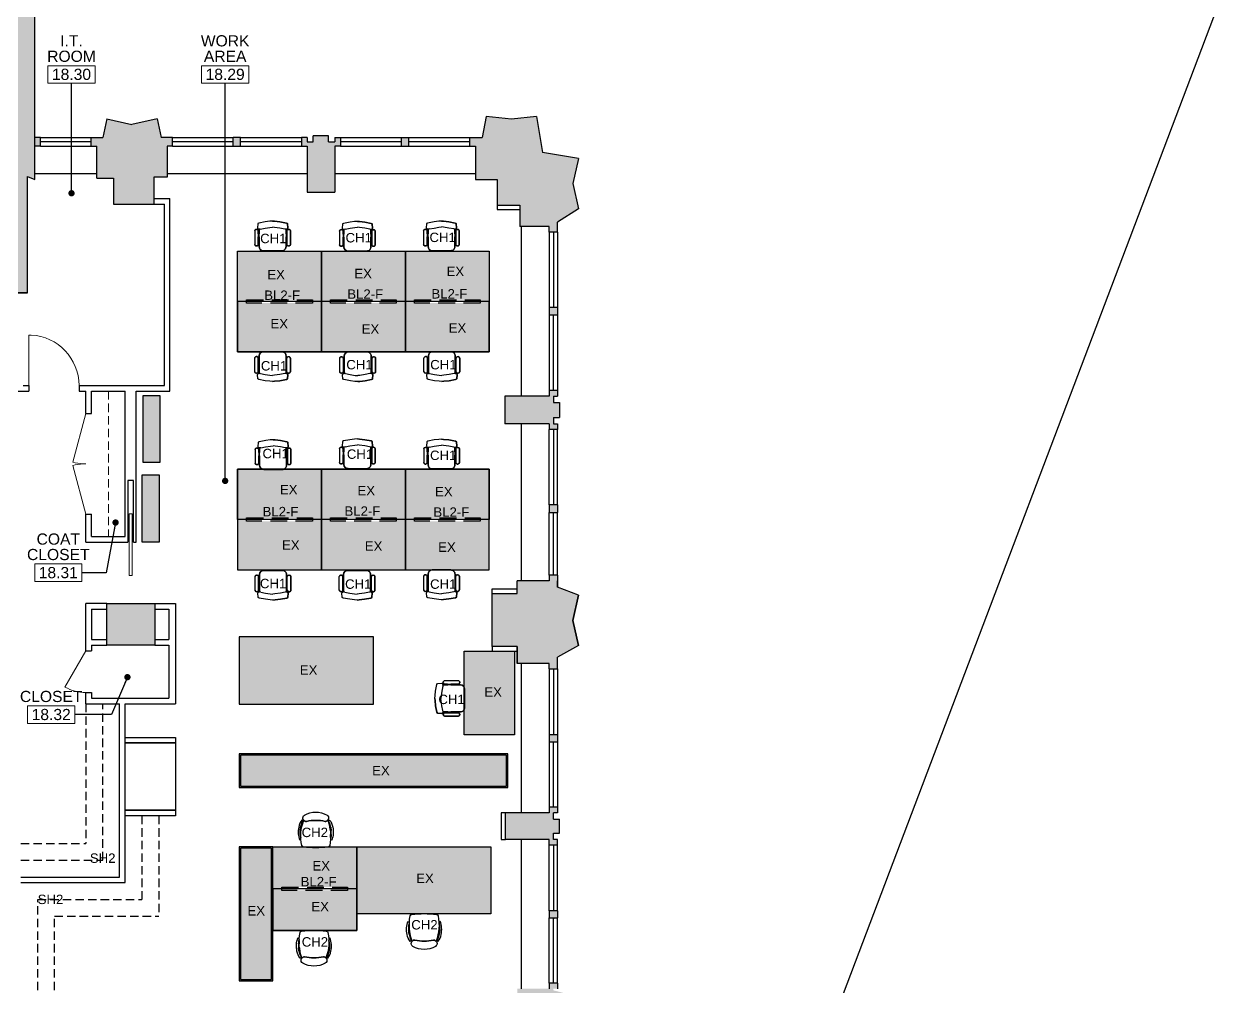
# Model space of a CAD drawing. Extents: x 7058 to 14872, y 5302 to 11550.
# Drawn here: x 8464 to 9321, y 5899 to 6587 of the extents above; entities that cross this region are included whole.
import ezdxf
from ezdxf.enums import TextEntityAlignment as Align

# ---------------------------------------------------------------- set-up
doc = ezdxf.new("R2010")
doc.units = 0
doc.header["$LTSCALE"] = 48
doc.header["$MEASUREMENT"] = 0
for name, pattern in [('HIDDEN', [0.375, 0.25, -0.125]), ('HIDDEN2', [0.1875, 0.125, -0.0625]), ('PM-18_1250 BRDWY$0$HIDDEN2', [0.1875, 0.125, -0.0625])]:
    doc.linetypes.add(name, pattern=pattern)
doc.layers.get('0').update_dxf_attribs({"linetype": 'CONTINUOUS'})
for name, color, linetype in [('A-FURN', 2, 'CONTINUOUS'), ('A-FURN-EX', 9, 'CONTINUOUS'), ('A-NOTE-TAGS', 4, 'CONTINUOUS'), ('CM-18$0$C-Convector', 2, 'CONTINUOUS'), ('CM-18$0$C-Core', 3, 'CONTINUOUS'), ('CM-18$0$C-Glaz', 2, 'CONTINUOUS'), ('CM-18$0$C-Hatch', 1, 'CONTINUOUS'), ('CM-18$0$NIC', 9, 'CONTINUOUS'), ('PM-18_1250 BRDWY$0$A-Door', 2, 'CONTINUOUS'), ('PM-18_1250 BRDWY$0$A-PM-WALL', 4, 'CONTINUOUS'), ('PM-18_1250 BRDWY$0$A-WALL', 4, 'CONTINUOUS'), ('PM-18_1250 BRDWY$0$HANGING RODS', 3, 'HIDDEN2')]:
    doc.layers.add(name, color=color, linetype=linetype)
for name, color, linetype, lineweight in [('A-PM-RMNO', 1, 'CONTINUOUS', 13), ('PM-18_1250 BRDWY$0$A-PM-DOOR', 2, 'CONTINUOUS', 5), ('PM-18_1250 BRDWY$0$A-PM-MILL', 1, 'CONTINUOUS', 5), ('PM-18_1250 BRDWY$0$A-PM-OVHD', 2, 'PM-18_1250 BRDWY$0$HIDDEN2', 5)]:
    doc.layers.add(name, color=color, linetype=linetype, lineweight=lineweight)
doc.styles.add('ARIAL', font='ARIAL', dxfattribs={"height": 0.2})
doc.styles.add('PM-18_1250 BRDWY$0$DIM', font='romans.shx')
doc.styles.add('ROM1-8', font='arial.ttf', dxfattribs={"height": 9})
doc.styles.add('TMP - ARIAL', font='arial.ttf')
doc.dimstyles.new('DIM1-8', dxfattribs={"dimtxt": 9, "dimasz": 0.125, "dimexe": 0.1875, "dimexo": 0.0625, "dimgap": 0.0625, "dimtad": 0, "dimdec": 0, "dimzin": 11, "dimdsep": 46, "dimlunit": 4, "dimtxsty": 'ROM1-8', "dimblk": 'OBLIQUE', "dimblk1": 'OBLIQUE', "dimblk2": 'T', "dimcen": 0.0625, "dimse1": 1, "dimse2": 1, "dimadec": 0, "dimazin": 0, "dimtfac": 0.0625, "dimtdec": 0, "dimtofl": 0, "dimtmove": 2, "dimatfit": 3, "dimldrblk": 'OBLIQUE', "dimfxl": 1, "dimfrac": 2, "dimtolj": 1, "dimtzin": 0, "dimarcsym": 0})

# ---------------------------------------------------------------- blocks, each defined once
blk = doc.blocks.new('CM-18')
at = {"layer": 'CM-18$0$C-Hatch'}
for points in [[(8469.63, 6635.47), (8345.57, 6635.47), (8345.57, 6612.57), (8350.69, 6612.57), (8350.69, 6609.82), (8358.57, 6609.82), (8358.57, 6611.82), (8452.57, 6611.82), (8452.57, 6404.32), (8358.57, 6404.32), (8358.57, 6564.75), (8350.63, 6564.75), (8350.63, 6553.69), (8344.19, 6553.69), (8344.19, 6545.69), (8350.63, 6545.69), (8350.63, 6394.94), (8464.25, 6394.94), (8464.25, 6478.13), (8469.63, 6476.04)], [(8564.09, 6499.88), (8568.02, 6499.88), (8568.02, 6505.88), (8559.88, 6505.88), (8556.88, 6519.31), (8538.94, 6515.31), (8521, 6519.31), (8518.07, 6505.88), (8509.83, 6505.88), (8509.83, 6499.88), (8513.75, 6499.88), (8513.75, 6476.96), (8525.75, 6476.96), (8525.75, 6458.32), (8554.53, 6458.32), (8554.53, 6477.5), (8564.09, 6477.5)], [(8858.04, 6491.05), (8832.48, 6495.34), (8828.19, 6520.9), (8810.19, 6518.99), (8792.19, 6520.9), (8789.3, 6505.88), (8784.38, 6505.88), (8780.38, 6505.88), (8780.38, 6499.88), (8784.38, 6499.88), (8784.38, 6475.88), (8800.08, 6475.88), (8800, 6457.63), (8816.19, 6457.63), (8816.19, 6442.32), (8837.19, 6442.32), (8837.19, 6438.32), (8843.19, 6438.32), (8843.19, 6445.32), (8858.04, 6455.05), (8854.04, 6473.05)], [(8683.94, 6499.88), (8687.94, 6499.88), (8687.94, 6505.88), (8683.94, 6505.88), (8683.94, 6502.88), (8679.44, 6502.88), (8679.44, 6507.13), (8668.57, 6507.13), (8668.57, 6502.88), (8664.07, 6502.88), (8664.07, 6505.88), (8660.07, 6505.88), (8660.07, 6499.88), (8664.07, 6499.88), (8664.07, 6466.79), (8683.94, 6466.79)], [(8844.44, 6316.57), (8840.19, 6316.57), (8840.19, 6321.07), (8843.19, 6321.07), (8843.19, 6325.07), (8837.19, 6325.07), (8837.19, 6321.07), (8805.38, 6321.07), (8805.38, 6301.25), (8837.19, 6301.25), (8837.19, 6297.25), (8843.19, 6297.25), (8843.19, 6301.25), (8840.19, 6301.25), (8840.19, 6305.75), (8844.44, 6305.75)], [(8858.04, 6178.69), (8843.19, 6184.51), (8843.19, 6193), (8837.19, 6193), (8837.19, 6189), (8814.38, 6189), (8814.38, 6180), (8796.38, 6180), (8796.38, 6141.88), (8814.38, 6141.88), (8814.38, 6129.94), (8837.19, 6129.94), (8837.19, 6125.94), (8843.19, 6125.94), (8843.19, 6134.45), (8858.04, 6142.69), (8854.04, 6160.69)], [(8555.19, 6172.66), (8521.06, 6172.66), (8521.06, 6142.99), (8555.19, 6142.99)], [(8844.44, 6018.57), (8840.19, 6018.57), (8840.19, 6023.07), (8843.19, 6023.07), (8843.19, 6027.07), (8837.19, 6027.07), (8837.19, 6023.07), (8806.01, 6023.07), (8806.01, 6003.94), (8837.19, 6003.94), (8837.19, 5999.94), (8843.19, 5999.94), (8843.19, 6003.94), (8840.19, 6003.94), (8840.19, 6008.44), (8844.44, 6008.44)], [(8858.04, 5891.5), (8840.16, 5896.1), (8840.16, 5897.19), (8840.19, 5897.19), (8843.19, 5897.19), (8843.19, 5901.19), (8837.19, 5901.19), (8837.19, 5897.19), (8814.51, 5897.19), (8814.51, 5885), (8795.7, 5885), (8795.7, 5859.44), (8814.51, 5859.44), (8814.51, 5848), (8837.19, 5848), (8837.19, 5844), (8843.19, 5844), (8843.19, 5848), (8840.16, 5848), (8840.16, 5852.5), (8858.04, 5855.5), (8854.04, 5871.5)]]:
    blk.add_hatch(color=256, dxfattribs=at).paths.add_polyline_path(points)
h = blk.add_hatch(color=256, dxfattribs=at)
h.paths.add_polyline_path([(8469.63, 6505.88), (8469.63, 6499.88), (8473.63, 6499.88), (8473.63, 6505.88)])
h.paths.add_polyline_path([(8616.44, 6499.88), (8616.44, 6505.88), (8611.19, 6505.88), (8611.19, 6499.88)])
h.paths.add_polyline_path([(8731.5, 6499.88), (8736.75, 6499.88), (8736.75, 6505.88), (8731.5, 6505.88)])
h = blk.add_hatch(color=256, dxfattribs=at)
h.paths.add_polyline_path([(8727.31, 5528.11), (8732.56, 5528.11), (8732.56, 5534.11), (8727.31, 5534.11)])
h.paths.add_polyline_path([(8837.19, 5647.71), (8843.19, 5647.71), (8843.19, 5652.96), (8837.19, 5652.96)])
h.paths.add_polyline_path([(8843.19, 5789.53), (8837.19, 5789.53), (8837.19, 5784.63), (8843.19, 5784.63)])
h.paths.add_polyline_path([(8837.19, 5952.84), (8837.19, 5947.94), (8843.19, 5947.94), (8843.19, 5952.84)])
h.paths.add_polyline_path([(8837.19, 6079.07), (8837.19, 6073.82), (8843.19, 6073.82), (8843.19, 6079.07)])
h.paths.add_polyline_path([(8843.19, 6243.25), (8837.19, 6243.25), (8837.19, 6237.86), (8843.19, 6237.86)])
h.paths.add_polyline_path([(8843.19, 6379.07), (8843.19, 6384.32), (8837.19, 6384.32), (8837.19, 6379.07)])
at = {"layer": 'CM-18$0$NIC'}
blk.add_hatch(color=256, dxfattribs=at).paths.add_polyline_path([(8469.63, 6635.47), (8345.57, 6635.47), (8345.57, 6630.61), (8315.82, 6630.61), (8315.82, 6635.47), (7532.69, 6635.47), (7532.69, 6505.11), (7535.07, 6505.11), (7535.07, 6483.11), (7542.57, 6483.11), (7542.57, 6399.74), (8296.63, 6399.74), (8296.63, 6507.99), (8278.75, 6507.99), (8278.75, 6504.99), (8242.38, 6504.99), (8242.38, 6569.11), (8157.88, 6569.11), (8157.88, 6618.99), (8214, 6618.99), (8214, 6605.49), (8274.51, 6605.49), (8274.51, 6593.24), (8279.88, 6593.24), (8288.13, 6549.49), (8344.19, 6549.49), (8344.19, 6545.69), (8350.63, 6545.69), (8350.63, 6394.94), (8464.25, 6394.94), (8464.25, 6478.13), (8469.63, 6476.04)])
at = {"layer": 'CM-18$0$C-Convector'}
for p, q in [((8513.75, 6479.88), (8469.63, 6479.88)), ((8664.07, 6479.88), (8564.09, 6479.88)), ((8784.31, 6479.88), (8683.94, 6479.88)), ((8817.19, 6442.32), (8817.19, 6321.07)), ((8817.19, 6301.25), (8817.19, 6189)), ((8817.19, 6129.94), (8817.19, 6023.07)), ((8817.19, 6003.94), (8817.19, 5897.19))]:
    blk.add_line(p, q, dxfattribs=at)
at = {"layer": 'CM-18$0$C-Core'}
for p, q in [((8469.63, 6476.04), (8469.63, 6635.47)), ((8822.82, 5301.63), (9319.48, 6611.47)), ((8521, 6519.31), (8518.07, 6505.88)), ((8521, 6519.31), (8538.94, 6515.31)), ((8556.88, 6519.31), (8538.94, 6515.31)), ((8556.88, 6519.31), (8559.88, 6505.88)), ((8792.19, 6520.9), (8789.3, 6505.88)), ((8810.19, 6518.99), (8792.19, 6520.9)), ((8828.19, 6520.9), (8810.19, 6518.99)), ((8828.19, 6520.9), (8832.48, 6495.34)), ((8473.63, 6505.88), (8469.63, 6505.88)), ((8473.63, 6499.88), (8473.63, 6505.88)), ((8509.83, 6499.88), (8509.83, 6505.88)), ((8509.83, 6505.88), (8518.07, 6505.88)), ((8568.02, 6505.88), (8559.88, 6505.88)), ((8568.02, 6499.88), (8568.02, 6505.88)), ((8611.19, 6499.88), (8611.19, 6505.88)), ((8616.44, 6505.88), (8611.19, 6505.88)), ((8616.44, 6499.88), (8616.44, 6505.88)), ((8660.07, 6505.88), (8660.07, 6499.88)), ((8664.07, 6505.88), (8660.07, 6505.88)), ((8664.07, 6505.88), (8664.07, 6502.88)), ((8664.07, 6502.88), (8668.57, 6502.88)), ((8668.57, 6502.88), (8668.57, 6507.13)), ((8679.44, 6507.13), (8668.57, 6507.13)), ((8679.44, 6502.88), (8679.44, 6507.13)), ((8679.44, 6502.88), (8683.94, 6502.88)), ((8683.94, 6505.88), (8683.94, 6502.88)), ((8683.94, 6505.88), (8687.94, 6505.88)), ((8687.94, 6505.88), (8687.94, 6499.88)), ((8731.5, 6499.88), (8731.5, 6505.88)), ((8731.5, 6499.88), (8731.5, 6505.88)), ((8731.5, 6505.88), (8736.75, 6505.88)), ((8736.75, 6499.88), (8736.75, 6505.88)), ((8780.38, 6499.88), (8780.38, 6505.88)), ((8780.38, 6505.88), (8784.38, 6505.88)), ((8784.38, 6505.88), (8789.3, 6505.88)), ((8473.63, 6499.88), (8469.63, 6499.88)), ((8509.83, 6499.88), (8513.75, 6499.88)), ((8513.75, 6476.96), (8513.75, 6499.88)), ((8564.09, 6499.88), (8564.09, 6477.5)), ((8568.02, 6499.88), (8564.09, 6499.88)), ((8611.19, 6499.88), (8616.44, 6499.88)), ((8660.07, 6499.88), (8664.07, 6499.88)), ((8664.07, 6499.88), (8664.07, 6466.79)), ((8683.94, 6499.88), (8683.94, 6466.79)), ((8687.94, 6499.88), (8683.94, 6499.88)), ((8731.5, 6499.88), (8736.75, 6499.88)), ((8780.38, 6499.88), (8784.38, 6499.88)), ((8784.38, 6499.88), (8784.38, 6475.88)), ((8858.04, 6491.05), (8832.48, 6495.34)), ((8858.04, 6491.05), (8854.04, 6473.05)), ((8464.25, 6394.94), (8464.25, 6478.13)), ((8464.25, 6478.13), (8469.63, 6476.04)), ((8513.75, 6476.96), (8525.75, 6476.96)), ((8525.75, 6476.96), (8525.75, 6458.32)), ((8554.53, 6477.5), (8554.53, 6458.32)), ((8564.09, 6477.5), (8554.53, 6477.5)), ((8784.38, 6475.88), (8800.08, 6475.88)), ((8800.08, 6475.88), (8800, 6457.63)), ((8854.04, 6473.05), (8858.04, 6455.05)), ((8664.07, 6466.79), (8683.94, 6466.79)), ((8525.75, 6458.32), (8554.53, 6458.32)), ((8800, 6457.63), (8816.19, 6457.63)), ((8816.19, 6457.63), (8816.19, 6442.32)), ((8858.04, 6455.05), (8843.19, 6445.32)), ((8837.19, 6442.32), (8816.19, 6442.32)), ((8837.19, 6438.32), (8837.19, 6442.32)), ((8843.19, 6438.32), (8843.19, 6445.32)), ((8843.19, 6438.32), (8837.19, 6438.32)), ((8464.25, 6394.94), (8350.63, 6394.94)), ((8843.19, 6384.32), (8837.19, 6384.32)), ((8837.19, 6384.32), (8837.19, 6379.07)), ((8843.19, 6384.32), (8843.19, 6379.07)), ((8837.19, 6379.07), (8843.19, 6379.07)), ((8843.19, 6325.07), (8837.19, 6325.07)), ((8837.19, 6325.07), (8837.19, 6321.07)), ((8843.19, 6325.07), (8843.19, 6321.07)), ((8805.38, 6321.07), (8805.38, 6301.25)), ((8837.19, 6321.07), (8805.38, 6321.07)), ((8840.19, 6321.07), (8840.19, 6316.57)), ((8840.19, 6321.07), (8843.19, 6321.07)), ((8840.19, 6316.57), (8844.44, 6316.57)), ((8844.44, 6316.57), (8844.44, 6305.75)), ((8840.19, 6305.75), (8844.44, 6305.75)), ((8840.19, 6305.75), (8840.19, 6301.25)), ((8837.19, 6301.25), (8805.38, 6301.25)), ((8837.19, 6301.25), (8837.19, 6297.25)), ((8843.19, 6297.25), (8837.19, 6297.25)), ((8840.19, 6301.25), (8843.19, 6301.25)), ((8843.19, 6301.25), (8843.19, 6297.25)), ((8843.19, 6243.25), (8837.19, 6243.25)), ((8837.19, 6243.25), (8837.19, 6237.86)), ((8837.19, 6237.86), (8843.19, 6237.86)), ((8843.19, 6243.25), (8843.19, 6237.86)), ((8843.19, 6193), (8837.19, 6193)), ((8837.19, 6193), (8837.19, 6189)), ((8843.19, 6193), (8843.19, 6184.51)), ((8814.38, 6180), (8814.38, 6189)), ((8837.19, 6189), (8814.38, 6189)), ((8843.19, 6184.51), (8843.19, 6189)), ((8858.04, 6178.69), (8843.19, 6184.51)), ((8858.04, 6178.69), (8843.19, 6184.51)), ((8796.38, 6141.88), (8796.38, 6180)), ((8796.38, 6180), (8814.38, 6180)), ((8858.04, 6178.69), (8854.04, 6160.69)), ((8854.04, 6160.69), (8858.04, 6178.69)), ((8854.04, 6160.69), (8858.04, 6142.69)), ((8858.04, 6142.69), (8854.04, 6160.69)), ((8814.38, 6141.88), (8796.38, 6141.88)), ((8814.38, 6141.88), (8796.38, 6141.88)), ((8814.38, 6129.94), (8814.38, 6141.88)), ((8814.38, 6141.88), (8814.38, 6129.94)), ((8858.04, 6142.69), (8843.19, 6134.45)), ((8843.19, 6125.94), (8843.19, 6134.45)), ((8837.19, 6129.94), (8814.38, 6129.94)), ((8837.19, 6129.94), (8814.38, 6129.94)), ((8837.19, 6125.94), (8837.19, 6129.94)), ((8837.19, 6125.94), (8843.19, 6125.94)), ((8837.19, 6079.07), (8837.19, 6073.82)), ((8843.19, 6079.07), (8843.19, 6073.82)), ((8806.01, 6003.94), (8806.01, 6023.07)), ((8837.19, 6023.07), (8806.01, 6023.07)), ((8843.19, 6027.07), (8837.19, 6027.07)), ((8837.19, 6027.07), (8837.19, 6023.07)), ((8843.19, 6023.07), (8840.19, 6023.07)), ((8840.19, 6018.57), (8840.19, 6023.07)), ((8843.19, 6027.07), (8843.19, 6023.07)), ((8840.19, 6018.57), (8844.44, 6018.57)), ((8844.44, 6008.44), (8844.44, 6018.57)), ((8837.19, 6003.94), (8806.01, 6003.94)), ((8837.19, 5999.94), (8837.19, 6003.94)), ((8840.19, 6003.94), (8840.19, 6008.44)), ((8840.19, 6008.44), (8844.44, 6008.44)), ((8843.19, 6003.94), (8840.19, 6003.94)), ((8843.19, 5999.94), (8843.19, 6003.94)), ((8843.19, 5999.94), (8837.19, 5999.94)), ((8843.19, 5952.84), (8837.19, 5952.84)), ((8837.19, 5952.84), (8837.19, 5947.94)), ((8843.19, 5952.84), (8843.19, 5947.94)), ((8843.19, 5901.19), (8837.19, 5901.19)), ((8837.19, 5901.19), (8837.19, 5897.19)), ((8843.19, 5901.19), (8843.19, 5897.19))]:
    blk.add_line(p, q, dxfattribs=at)
at = {"layer": 'CM-18$0$C-Core', "color": 3}
for p, q in [((8837.19, 6079.07), (8843.19, 6079.07)), ((8837.19, 6073.82), (8843.19, 6073.82))]:
    blk.add_line(p, q, dxfattribs=at)
at = {"layer": 'CM-18$0$C-Core', "color": 1}
blk.add_line((8837.19, 5947.94), (8843.19, 5947.94), dxfattribs=at)
at = {"layer": 'CM-18$0$C-Core', "color": 2}
blk.add_line((8840.19, 5947.94), (8840.19, 5947.15), dxfattribs=at)
at = {"layer": 'CM-18$0$C-Core'}
blk.add_lwpolyline([(8521.06, 6172.66), (8555.19, 6172.66), (8555.19, 6142.99), (8521.06, 6142.99), (8521.06, 6172.66)], dxfattribs=at)
blk.add_solid([(8616.44, 6505.88), (8616.44, 6499.88), (8616.44, 6505.88), (8616.44, 6499.88)], dxfattribs=at)
at = {"layer": 'CM-18$0$C-Glaz', "color": 2}
for p, q in [((8473.63, 6505.88), (8509.83, 6505.88)), ((8509.83, 6502.88), (8473.63, 6502.88)), ((8568.02, 6505.88), (8611.19, 6505.88)), ((8611.19, 6502.88), (8568.02, 6502.88)), ((8616.44, 6505.88), (8660.07, 6505.88)), ((8660.07, 6502.88), (8616.44, 6502.88)), ((8687.94, 6505.88), (8731.5, 6505.88)), ((8731.5, 6502.88), (8687.94, 6502.88)), ((8736.75, 6505.88), (8780.38, 6505.88)), ((8780.38, 6502.88), (8736.75, 6502.88)), ((8840.19, 6438.32), (8840.19, 6384.32)), ((8843.19, 6438.32), (8843.19, 6384.32)), ((8840.19, 6325.07), (8840.19, 6379.07)), ((8843.19, 6379.07), (8843.19, 6325.07)), ((8840.19, 6297.25), (8840.19, 6243.25)), ((8843.19, 6243.25), (8843.19, 6297.25)), ((8840.19, 6193), (8840.19, 6237.86)), ((8840.19, 6125.94), (8840.19, 6079.07)), ((8840.19, 6027.07), (8840.19, 6073.82)), ((8840.19, 5999.94), (8840.19, 5952.84)), ((8840.19, 5901.19), (8840.19, 5947.94)), ((8840.19, 5901.19), (8840.19, 5947.94))]:
    blk.add_line(p, q, dxfattribs=at)
at = {"layer": 'CM-18$0$C-Glaz'}
for p, q in [((8736.75, 6505.88), (8779.7, 6505.88)), ((8779.7, 6502.88), (8736.75, 6502.88)), ((8473.63, 6499.88), (8509.83, 6499.88)), ((8568.02, 6499.88), (8611.19, 6499.88)), ((8616.44, 6499.88), (8660.07, 6499.88)), ((8687.94, 6499.88), (8731.5, 6499.88)), ((8736.75, 6499.88), (8779.7, 6499.88)), ((8736.75, 6499.88), (8780.38, 6499.88)), ((8837.19, 6438.32), (8837.19, 6384.32)), ((8837.19, 6379.07), (8837.19, 6325.07)), ((8837.19, 6243.25), (8837.19, 6297.25)), ((8837.19, 6193), (8837.19, 6237.86)), ((8843.19, 6193), (8843.19, 6237.86)), ((8837.19, 6125.94), (8837.19, 6079.07)), ((8843.19, 6125.94), (8843.19, 6079.07)), ((8837.19, 6073.82), (8837.19, 6027.07)), ((8843.19, 6073.82), (8843.19, 6027.07)), ((8837.19, 5952.84), (8837.19, 5999.94)), ((8843.19, 5952.84), (8843.19, 5999.94)), ((8837.19, 5901.19), (8837.19, 5947.94)), ((8843.19, 5901.19), (8843.19, 5947.94))]:
    blk.add_line(p, q, dxfattribs=at)
at = {"layer": 'CM-18$0$NIC'}
blk.add_lwpolyline([(8350.63, 6394.94), (8464.25, 6394.94), (8464.25, 6478.13), (8469.63, 6476.04), (8469.63, 6635.47), (8345.57, 6635.47)], dxfattribs=at)
blk = doc.blocks.new('PM-18_1250 BRDWY$0$fridge')
for p, q in [((32, -19.96), (0, -19.96)), ((32, -20.97), (0, -20.97))]:
    blk.add_line(p, q)
for points in [[(0, 0), (32, 0), (32, -24), (0, -24)], [(1.25, -24), (4.52, -24), (4.52, -24.78), (1.25, -24.78)], [(1.42, -24.58), (4.34, -24.58), (4.34, -24), (1.42, -24)]]:
    blk.add_lwpolyline(points, close=True)
at = {"insert": (431.82, 626.44), "char_height": 6, "width": 72, "attachment_point": 4, "style": 'PM-18_1250 BRDWY$0$DIM'}
blk.add_mtext('\\A1;', dxfattribs=at)
blk = doc.blocks.new('PM-18_1250 BRDWY$0$DOOR SINGLE 36 90DGR')
at = {"layer": 'PM-18_1250 BRDWY$0$A-PM-DOOR', "flags": 128}
blk.add_lwpolyline([(4, 0), (4, 36), (5.75, 36, -0.399169), (40, 0)], format="xyb", dxfattribs=at)
at = {"layer": 'PM-18_1250 BRDWY$0$A-PM-WALL'}
for p, q in [((4, 0), (4, -4)), ((40, 0), (40, -4))]:
    blk.add_line(p, q, dxfattribs=at)
blk = doc.blocks.new('PM-18_1250 BRDWY$0$DOOR DOUBLE 36 30DGR')
at = {"layer": 'PM-18_1250 BRDWY$0$A-PM-DOOR', "flags": 128}
for points in [[(4, 0), (38.77, 9.32), (39.23, 7.63, -0.052955), (40, 0)], [(76, 0), (41.23, 9.32), (40.77, 7.63, 0.052955), (40, 0)]]:
    blk.add_lwpolyline(points, format="xyb", dxfattribs=at)
at = {"layer": 'PM-18_1250 BRDWY$0$A-WALL'}
for p, q in [((4, 0), (4, -4)), ((76, 0), (76, -4))]:
    blk.add_line(p, q, dxfattribs=at)
blk = doc.blocks.new('PM-18_1250 BRDWY')
at = {"layer": 'PM-18_1250 BRDWY$0$A-PM-DOOR'}
blk.add_lwpolyline([(8541.07, 6236.87), (8539.07, 6236.87), (8539.07, 6192.87), (8541.07, 6192.87)], close=True, dxfattribs=at)
blk.add_lwpolyline([(8508.07, 6138.99), (8493.07, 6113.01, 0.131359), (8508.07, 6108.98)], format="xyb", dxfattribs=at)
at = {"layer": 'PM-18_1250 BRDWY$0$A-PM-OVHD'}
blk.add_line((8524.07, 6324.66), (8524.07, 6220.66), dxfattribs=at)
at = {"layer": 'PM-18_1250 BRDWY$0$A-PM-WALL'}
for p, q in [((8556.53, 6462.32), (8568.09, 6462.32)), ((8568.09, 6324.66), (8568.09, 6462.32)), ((8556.53, 6458.32), (8564.09, 6458.32)), ((8564.09, 6328.66), (8564.09, 6458.32)), ((8459.13, 6324.66), (8467.13, 6324.66)), ((8463.13, 6328.66), (8467.13, 6328.66)), ((8503.13, 6328.66), (8564.09, 6328.66)), ((8503.13, 6324.66), (8508.07, 6324.66)), ((8508.07, 6308.66), (8508.07, 6324.66)), ((8512.07, 6324.66), (8536.07, 6324.66)), ((8512.07, 6324.66), (8536.07, 6324.66)), ((8512.07, 6308.66), (8512.07, 6324.66)), ((8536.07, 6220.66), (8536.07, 6324.66)), ((8544.07, 6216.66), (8544.07, 6324.66)), ((8544.07, 6324.66), (8568.09, 6324.66)), ((8508.07, 6216.66), (8508.07, 6236.66)), ((8512.07, 6220.66), (8512.07, 6236.66)), ((8512.07, 6220.66), (8536.07, 6220.66)), ((8508.07, 6216.66), (8538.07, 6216.66)), ((8542.07, 6216.66), (8544.07, 6216.66)), ((8523.06, 6172.66), (8508.07, 6172.66)), ((8508.07, 6138.99), (8508.07, 6172.66)), ((8512.07, 6168.66), (8523.06, 6168.66)), ((8512.07, 6168.66), (8512.07, 6146.99)), ((8557.19, 6168.66), (8567.19, 6168.66)), ((8567.19, 6168.66), (8567.19, 6146.99)), ((8512.07, 6146.99), (8523.06, 6146.99)), ((8512.07, 6142.99), (8523.06, 6142.99)), ((8512.07, 6142.99), (8512.07, 6138.99)), ((8557.19, 6146.99), (8567.19, 6146.99)), ((8557.19, 6142.99), (8567.19, 6142.99)), ((8567.19, 6142.99), (8567.19, 6104.99)), ((8508.07, 6100.99), (8508.07, 6108.99)), ((8512.07, 6108.99), (8512.07, 6104.99)), ((8508.07, 6100.99), (8532.07, 6100.99)), ((8512.07, 6104.99), (8567.19, 6104.99)), ((8532.07, 5977.11), (8532.07, 6100.99)), ((8536.07, 5973.11), (8536.07, 6100.99)), ((8536.07, 6100.99), (8572.07, 6100.99)), ((8536.07, 6076.99), (8572.07, 6076.99)), ((8572.07, 6072.99), (8536.07, 6072.99)), ((8572.07, 6076.99), (8572.07, 6072.99)), ((8536.07, 6024.99), (8572.07, 6024.99)), ((8572.07, 6024.99), (8572.07, 6020.99)), ((8572.07, 6020.99), (8536.07, 6020.99)), ((8461.57, 5977.11), (8532.07, 5977.11)), ((8461.57, 5973.11), (8536.07, 5973.11))]:
    blk.add_line(p, q, dxfattribs=at)
for points in [[(8802, 6457.63), (8802, 6454.5), (8818.19, 6454.5)], [(8542.07, 6216.66), (8542.07, 6260.66), (8538.07, 6260.66), (8538.07, 6216.66)], [(8798.38, 6180), (8798.38, 6183.13), (8816.38, 6183.13)], [(8557.19, 6172.66), (8572.07, 6172.66), (8572.07, 6142.99), (8572.07, 6100.99)], [(8798.38, 6141.88), (8798.38, 6138.75), (8816.38, 6138.75)], [(8808.01, 6023.07), (8804.88, 6023.07), (8804.88, 6003.94), (8808.01, 6003.94)]]:
    blk.add_lwpolyline(points, dxfattribs=at)
at = {"layer": 'PM-18_1250 BRDWY$0$A-WALL'}
for p, q in [((8508.07, 6138.99), (8512.07, 6138.99)), ((8508.07, 6108.99), (8512.07, 6108.99))]:
    blk.add_line(p, q, dxfattribs=at)
at = {"layer": 'PM-18_1250 BRDWY$0$HANGING RODS'}
for p, q in [((8508.07, 6100.99), (8508.07, 6001.11)), ((8520.07, 5989.11), (8520.07, 6100.99)), ((8548.07, 6020.99), (8548.07, 5961.11)), ((8560.07, 6020.99), (8560.07, 5949.11)), ((8461.57, 6001.11), (8508.07, 6001.11)), ((8461.57, 5989.11), (8520.07, 5989.11)), ((8473.57, 5961.11), (8548.07, 5961.11)), ((8473.57, 5860.24), (8473.57, 5961.11)), ((8485.57, 5949.11), (8560.07, 5949.11)), ((8485.57, 5860.24), (8485.57, 5949.11))]:
    blk.add_line(p, q, dxfattribs=at)
at = {"layer": 'PM-18_1250 BRDWY$0$A-Door'}
blk.add_blockref('PM-18_1250 BRDWY$0$DOOR SINGLE 36 90DGR', (8463.13, 6328.66), dxfattribs=at)
at = {"layer": 'PM-18_1250 BRDWY$0$A-Door', "rotation": 90}
blk.add_blockref('PM-18_1250 BRDWY$0$DOOR DOUBLE 36 30DGR', (8508.07, 6232.66), dxfattribs=at)
at = {"layer": 'PM-18_1250 BRDWY$0$A-PM-MILL', "xscale": -1, "rotation": 270}
blk.add_blockref('PM-18_1250 BRDWY$0$fridge', (7837.57, 6131.09), dxfattribs=at)
blk = doc.blocks.new('A$C1D8D6E40')
blk.add_lwpolyline([(79.52, 13.48), (79.52, 0.96), (45.77, 0.96), (45.77, 13.48)], close=True)
at = {"style": 'ARIAL'}
for tag, p in [('ROOM_NAME_UPPER', (62.64, 28.3)), ('ROOM_NAME_LOWER', (62.64, 17.26)), ('ROOM_NUMBER', (62.64, 3.32))]:
    blk.add_attdef(tag, text='', height=8, dxfattribs=at).set_placement(p, align=Align.CENTER)
blk = doc.blocks.new('_Oblique')
at = {"color": 0, "linetype": 'ByBlock', "lineweight": -2}
blk.add_line((-0.5, -0.5), (0.5, 0.5), dxfattribs=at)
blk = doc.blocks.new('T')
at = {"lineweight": -3}
for p, q in [((-1.5, 0), (1.5, 0)), ((1.06, 1.06), (-1.06, -1.06)), ((0, 1.5), (0, -1.5))]:
    blk.add_line(p, q, dxfattribs=at)
blk = doc.blocks.new('CONF1')
for points in [[(-11.01, -12.54, -0.020017), (-10.79, -11.06), (-10.79, -11.06, -0.059393), (-9.45, -6.82, 0.392684), (-9.87, -5.73, 0.147428), (-12.14, -10.76, 0.150253), (-11.47, -20.17, 0.306383), (-10.71, -18.47, -0.079429)], [(8.59, -5.94, -0.218659), (6.7, -6.71, 0.105326), (-6.7, -6.71, -0.21866), (-8.59, -5.94, 0.139284), (-9.97, -24.06, 0.318289), (-8.82, -25.06, 0.06355), (8.82, -25.06, 0.31825), (9.97, -24.06, 0.139284)], [(8.07, -2.19, 0.270736), (-8.07, -2.19, 0.775393), (-6.7, -6.71, -0.105326), (6.7, -6.71, 0.775392)], [(11.01, -12.54, 0.020017), (10.79, -11.06), (10.79, -11.06, 0.059393), (9.45, -6.82, -0.392684), (9.87, -5.73, -0.147428), (12.14, -10.76, -0.150253), (11.47, -20.17, -0.306383), (10.71, -18.47, 0.079429)], [(-10.06, -10.63), (-10.74, -10.8, 0.003473), (-10.79, -11.06), (-10.79, -11.06, 0.020017), (-11.01, -12.54, 0.008931), (-11.07, -13.21), (-10.46, -13.06, -0.023605)], [(-10.64, -16.01), (-11.05, -16.08, 0.029992), (-10.74, -18.31), (-10.63, -18.3, -0.011877), (-10.63, -16.72, -0.00681)], [(10.06, -10.63), (10.74, -10.8, -0.003473), (10.79, -11.06), (10.79, -11.06, -0.020017), (11.01, -12.54, -0.008931), (11.07, -13.21), (10.46, -13.06, 0.023605)], [(10.64, -16.01), (11.05, -16.08, -0.029992), (10.74, -18.31), (10.63, -18.3, 0.011877), (10.63, -16.72, 0.00681)]]:
    blk.add_lwpolyline(points, format="xyb", close=True)
blk = doc.blocks.new('MGR1')
for p, q in [((-0.99, 0.06), (-2.46, -0.06)), ((-0.99, 0.06), (0.99, -0.06)), ((-13.74, -6.92), (-13.74, -16.7)), ((-12.24, -5.92), (-12.74, -5.92)), ((-11.6, -1.75), (-11.84, -5)), ((-11.84, -5), (-11.59, -5.31)), ((-10.87, -1.4), (-11.6, -1.75)), ((-11.59, -5.31), (-11.31, -5.63)), ((-11.24, -6.92), (-11.24, -16.7)), ((-6.27, -0.49), (-10.87, -1.4)), ((-10.63, -5.7), (-10.62, -18.2)), ((-9.74, -5.63), (-6.28, -4.94)), ((-6.28, -4.94), (-2.4, -4.41)), ((-2.46, -0.06), (-6.27, -0.49)), ((-2.4, -4.41), (-0.99, -4.22)), ((0.93, -4.41), (-0.99, -4.22)), ((4.29, -4.94), (0.93, -4.41)), ((0.99, -0.06), (4.28, -0.49)), ((4.28, -0.49), (8.88, -1.4)), ((7.75, -5.63), (4.29, -4.94)), ((8.63, -18.19), (8.63, -5.75)), ((8.88, -1.4), (9.61, -1.75)), ((9.26, -6.92), (9.26, -16.7)), ((9.6, -5.31), (9.32, -5.63)), ((9.85, -5), (9.6, -5.31)), ((9.61, -1.75), (9.85, -5)), ((10.26, -5.92), (10.76, -5.92)), ((11.76, -6.92), (11.76, -16.7)), ((-10.62, -9.07), (-11.25, -9.06)), ((-10.62, -11.32), (-11.25, -11.31)), ((8.63, -9.07), (9.26, -9.06)), ((8.63, -11.32), (9.26, -11.31)), ((-12.24, -17.7), (-12.74, -17.7)), ((-7.62, -21.2), (5.63, -21.19)), ((10.26, -17.7), (10.76, -17.7))]:
    blk.add_line(p, q)
blk.add_lwpolyline([(-11.6, -1.75), (-10.87, -1.4), (-6.27, -0.49), (-2.46, -0.06), (-0.99, 0.06), (0.99, -0.06), (4.28, -0.49), (8.88, -1.4), (9.61, -1.75), (9.85, -5), (9.6, -5.31), (9.32, -5.63, -0.071348), (8.63, -5.75), (8.63, -9.07), (9.26, -9.06), (9.26, -6.92, -0.414214), (10.26, -5.92), (10.76, -5.92, -0.414214), (11.76, -6.92), (11.76, -16.7, -0.414214), (10.76, -17.7), (10.26, -17.7, -0.414214), (9.26, -16.7), (9.26, -11.31), (8.63, -11.32), (8.63, -18.19, -0.414116), (5.63, -21.19), (-7.62, -21.2, -0.414221), (-10.62, -18.2), (-10.63, -11.32), (-11.24, -11.31), (-11.24, -16.7, -0.414214), (-12.24, -17.7), (-12.74, -17.7, -0.414214), (-13.74, -16.7), (-13.74, -6.92, -0.414214), (-12.74, -5.92), (-12.24, -5.92, -0.414214), (-11.24, -6.92), (-11.24, -9.06), (-10.63, -9.07), (-10.63, -5.75, -0.070757), (-11.31, -5.63), (-11.59, -5.31), (-11.84, -5)], format="xyb", close=True)
for centre, radius, start, end in [((-12.74, -6.92), 1, 90, 180), ((-12.24, -6.92), 1, 0, 90), ((-10.52, -3.31), 2.45, 251.37342, 288.58964), ((8.54, -3.31), 2.45, 251.41036, 288.62658), ((10.26, -6.92), 1, 90, 180), ((10.76, -6.92), 1, 0, 90), ((-12.74, -16.7), 1, 180, 270), ((-12.24, -16.7), 1, 270, 0), ((10.26, -16.7), 1, 180, 270), ((10.76, -16.7), 1, 270, 0), ((-7.62, -18.2), 3, 180.01764, 270.01834), ((5.63, -18.19), 3, 270.01834, 0.01764)]:
    blk.add_arc(centre, radius, start, end)

msp = doc.modelspace()

# ---------------------------------------------------------------- hatches: boundary and pattern name
at = {"layer": 'A-FURN-EX'}
h = msp.add_hatch(color=256, dxfattribs=at)
h.dxf.hatch_style = 1
h.paths.add_polyline_path([(8616.38, 6424.79), (8676.38, 6424.79), (8676.38, 6352.79), (8616.38, 6352.79)])
h.paths.add_polyline_path([(8676.38, 6424.79), (8736.38, 6424.79), (8736.38, 6352.79), (8676.38, 6352.79)])
h.paths.add_polyline_path([(8736.38, 6424.79), (8796.38, 6424.79), (8796.38, 6352.79), (8736.38, 6352.79)])
h.paths.add_polyline_path([(8622.88, 6389.99), (8669.88, 6389.99), (8669.88, 6387.59), (8622.88, 6387.59)], flags=16)
h.paths.add_polyline_path([(8682.88, 6389.99), (8729.88, 6389.99), (8729.88, 6387.59), (8682.88, 6387.59)], flags=16)
h.paths.add_polyline_path([(8742.88, 6389.99), (8789.88, 6389.99), (8789.88, 6387.59), (8742.88, 6387.59)], flags=16)
h = msp.add_hatch(color=256, dxfattribs=at)
h.dxf.hatch_style = 1
h.paths.add_polyline_path([(7865.57, 5937.11), (7865.57, 5997.11), (7901.57, 5997.11), (7901.57, 5937.11)])
h.paths.add_polyline_path([(7865.57, 5877.11), (7865.57, 5937.11), (7901.57, 5937.11), (7901.57, 5877.11)])
h.paths.add_polyline_path([(7865.57, 5877.11), (7865.57, 5817.11), (7901.57, 5817.11), (7901.57, 5877.11)])
h.paths.add_polyline_path([(7865.57, 5757.11), (7865.57, 5817.11), (7901.57, 5817.11), (7901.57, 5757.11)])
h.paths.add_polyline_path([(7865.57, 5697.11), (7865.57, 5757.11), (7901.57, 5757.11), (7901.57, 5697.11)])
h.paths.add_polyline_path([(8021.57, 5697.11), (8021.57, 5757.11), (7985.57, 5757.11), (7985.57, 5697.11)])
h.paths.add_polyline_path([(8021.57, 5817.11), (8021.57, 5757.11), (7985.57, 5757.11), (7985.57, 5817.11)])
h.paths.add_polyline_path([(8135.19, 5961.86), (8075.19, 5961.86), (8075.19, 5991.86), (8135.19, 5991.86)])
h.paths.add_polyline_path([(8195.19, 5961.86), (8135.19, 5961.86), (8135.19, 5991.86), (8195.19, 5991.86)])
h.paths.add_polyline_path([(8183.19, 5961.86), (8135.19, 5961.86), (8135.19, 5865.86), (8183.19, 5865.86)])
h.paths.add_polyline_path([(8087.19, 5865.86), (8135.19, 5865.86), (8135.19, 5961.86), (8087.19, 5961.86)])
h.paths.add_polyline_path([(8087.19, 5865.86), (8135.19, 5865.86), (8135.19, 5769.86), (8087.19, 5769.86)])
h.paths.add_polyline_path([(8183.19, 5769.86), (8135.19, 5769.86), (8135.19, 5865.86), (8183.19, 5865.86)])
h.paths.add_polyline_path([(8703.01, 5650.44), (8703.01, 5614.44), (8787.01, 5614.44), (8787.01, 5650.44)])
h.paths.add_polyline_path([(8780.31, 5572.11), (8708.31, 5572.11), (8708.31, 5554.11), (8780.31, 5554.11)])
h.paths.add_polyline_path([(8640.57, 5997.79), (8618.57, 5997.79), (8618.57, 5903.79), (8640.57, 5903.79)])
h.paths.add_polyline_path([(8701.57, 5950.79), (8701.57, 5998.79), (8797.57, 5998.79), (8797.57, 5950.79)])
h.paths.add_polyline_path([(8808.57, 6042.2), (8808.57, 6064.2), (8618.57, 6064.2), (8618.57, 6042.2)])
h.paths.add_polyline_path([(8713.57, 6100.79), (8713.57, 6148.79), (8617.57, 6148.79), (8617.57, 6100.79)])
h.paths.add_polyline_path([(8548.97, 6273.58), (8548.97, 6321.58), (8560.97, 6321.58), (8560.97, 6273.58)])
h.paths.add_polyline_path([(8560.35, 6264.66), (8560.35, 6216.66), (8548.35, 6216.66), (8548.35, 6264.66)])
h.paths.add_polyline_path([(8575.57, 5860.49), (8527.57, 5860.49), (8527.57, 5764.49), (8575.57, 5764.49)])
h.paths.add_polyline_path([(8003.57, 5574.49), (8021.57, 5574.49), (8021.57, 5634.49), (8003.57, 5634.49)])
h.paths.add_polyline_path([(8280.82, 5903.49), (8280.82, 5975.49), (8244.82, 5975.49), (8244.82, 5903.49)])
h.paths.add_polyline_path([(8341.57, 6006.24), (8341.57, 5940.24), (8391.57, 5940.24), (8391.57, 6006.24)])
h.paths.add_polyline_path([(8391.57, 5880.24), (8391.57, 5940.24), (8355.57, 5940.24), (8355.57, 5880.24)])
h.paths.add_polyline_path([(8391.57, 5856.24), (8391.57, 5880.24), (8285.07, 5880.24), (8285.07, 5856.24)])
h = msp.add_hatch(color=256, dxfattribs=at)
h.dxf.hatch_style = 1
h.paths.add_polyline_path([(8796.38, 6268.79), (8616.38, 6268.79), (8616.38, 6196.79), (8796.38, 6196.79)])
h.paths.add_polyline_path([(8622.88, 6233.99), (8669.88, 6233.99), (8669.88, 6231.59), (8622.88, 6231.59)], flags=16)
h.paths.add_polyline_path([(8682.88, 6233.99), (8729.88, 6233.99), (8729.88, 6231.59), (8682.88, 6231.59)], flags=16)
h.paths.add_polyline_path([(8742.88, 6233.99), (8789.88, 6233.99), (8789.88, 6231.59), (8742.88, 6231.59)], flags=16)
h = msp.add_hatch(color=256, dxfattribs=at)
h.dxf.hatch_style = 1
h.paths.add_polyline_path([(8778.38, 6078.75), (8778.38, 6138.75), (8814.38, 6138.75), (8814.38, 6078.75)])
h = msp.add_hatch(color=256, dxfattribs=at)
h.dxf.hatch_style = 1
h.paths.add_polyline_path([(8641.57, 5998.79), (8701.57, 5998.79), (8701.57, 5938.79), (8641.57, 5938.79)])
h.paths.add_polyline_path([(8648.07, 5969.99), (8695.07, 5969.99), (8695.07, 5967.59), (8648.07, 5967.59)], flags=16)

# ---------------------------------------------------------------- linework, layer by layer
at = {"layer": 'A-FURN'}
for points in [[(8616.38, 6424.79), (8676.38, 6424.79), (8676.38, 6388.79), (8616.38, 6388.79)], [(8616.38, 6424.79), (8676.38, 6424.79), (8676.38, 6352.79), (8616.38, 6352.79)], [(8676.38, 6424.79), (8736.38, 6424.79), (8736.38, 6388.79), (8676.38, 6388.79)], [(8676.38, 6424.79), (8736.38, 6424.79), (8736.38, 6352.79), (8676.38, 6352.79)], [(8736.38, 6424.79), (8796.38, 6424.79), (8796.38, 6388.79), (8736.38, 6388.79)], [(8736.38, 6424.79), (8796.38, 6424.79), (8796.38, 6352.79), (8736.38, 6352.79)], [(8616.38, 6352.79), (8676.38, 6352.79), (8676.38, 6388.79), (8616.38, 6388.79)], [(8676.38, 6352.79), (8736.38, 6352.79), (8736.38, 6388.79), (8676.38, 6388.79)], [(8736.38, 6352.79), (8796.38, 6352.79), (8796.38, 6388.79), (8736.38, 6388.79)], [(8548.97, 6273.58), (8548.97, 6321.58), (8560.97, 6321.58), (8560.97, 6273.58)], [(8560.35, 6264.66), (8560.35, 6216.66), (8548.35, 6216.66), (8548.35, 6264.66)], [(8616.38, 6268.79), (8676.38, 6268.79), (8676.38, 6232.79), (8616.38, 6232.79)], [(8796.38, 6268.79), (8616.38, 6268.79), (8616.38, 6196.79), (8796.38, 6196.79)], [(8676.38, 6268.79), (8736.38, 6268.79), (8736.38, 6232.79), (8676.38, 6232.79)], [(8736.38, 6268.79), (8796.38, 6268.79), (8796.38, 6232.79), (8736.38, 6232.79)], [(8616.38, 6196.79), (8676.38, 6196.79), (8676.38, 6232.79), (8616.38, 6232.79)], [(8676.38, 6196.79), (8736.38, 6196.79), (8736.38, 6232.79), (8676.38, 6232.79)], [(8736.38, 6196.79), (8796.38, 6196.79), (8796.38, 6232.79), (8736.38, 6232.79)], [(8713.57, 6100.79), (8713.57, 6148.79), (8617.57, 6148.79), (8617.57, 6100.79)], [(8778.38, 6078.75), (8778.38, 6138.75), (8814.38, 6138.75), (8814.38, 6078.75)], [(8536.07, 6072.99), (8572.07, 6072.99), (8572.07, 6024.99), (8536.07, 6024.99)], [(8809.57, 6041.2), (8809.57, 6065.2), (8617.57, 6065.2), (8617.57, 6041.2)], [(8808.57, 6042.2), (8808.57, 6064.2), (8618.57, 6064.2), (8618.57, 6042.2)], [(8641.57, 5998.79), (8617.57, 5998.79), (8617.57, 5902.79), (8641.57, 5902.79)], [(8640.57, 5997.79), (8618.57, 5997.79), (8618.57, 5903.79), (8640.57, 5903.79)], [(8701.57, 5998.79), (8701.57, 5968.79), (8641.57, 5968.79), (8641.57, 5998.79)], [(8641.57, 5998.79), (8701.57, 5998.79), (8701.57, 5938.79), (8641.57, 5938.79)], [(8701.57, 5950.79), (8701.57, 5998.79), (8797.57, 5998.79), (8797.57, 5950.79)], [(8701.57, 5938.79), (8701.57, 5968.79), (8641.57, 5968.79), (8641.57, 5938.79)]]:
    msp.add_lwpolyline(points, close=True, dxfattribs=at)
at = {"layer": 'A-FURN', "linetype": 'HIDDEN'}
for points in [[(8622.88, 6389.99), (8669.88, 6389.99), (8669.88, 6387.59), (8622.88, 6387.59)], [(8682.88, 6389.99), (8729.88, 6389.99), (8729.88, 6387.59), (8682.88, 6387.59)], [(8742.88, 6389.99), (8789.88, 6389.99), (8789.88, 6387.59), (8742.88, 6387.59)], [(8622.88, 6233.99), (8669.88, 6233.99), (8669.88, 6231.59), (8622.88, 6231.59)], [(8682.88, 6233.99), (8729.88, 6233.99), (8729.88, 6231.59), (8682.88, 6231.59)], [(8742.88, 6233.99), (8789.88, 6233.99), (8789.88, 6231.59), (8742.88, 6231.59)], [(8648.07, 5969.99), (8695.07, 5969.99), (8695.07, 5967.59), (8648.07, 5967.59)]]:
    msp.add_lwpolyline(points, close=True, dxfattribs=at)

# ---------------------------------------------------------------- block references
for name, p in [('CM-18', (2, 0)), ('PM-18_1250 BRDWY', (0, 0))]:
    msp.add_blockref(name, p)
at = {"layer": 'A-FURN', "xscale": -1}
for name, p in [('MGR1', (8640.45, 6446.14)), ('MGR1', (8701.11, 6445.96)), ('MGR1', (8761.18, 6446.19)), ('MGR1', (8640.8, 6289.74)), ('MGR1', (8701.06, 6290.35)), ('MGR1', (8761.21, 6290.15)), ('CONF1', (8672.29, 6023.63))]:
    msp.add_blockref(name, p, dxfattribs=at)
at = {"layer": 'A-FURN', "rotation": 180}
for p in [(8640.46, 6331.56), (8701.32, 6331.48), (8761.44, 6331.56), (8640.74, 6175.24), (8700.88, 6175.24), (8761.23, 6175.5)]:
    msp.add_blockref('MGR1', p, dxfattribs=at)
at = {"layer": 'A-FURN', "lineweight": -3, "rotation": 90.00000000000001}
msp.add_blockref('MGR1', (8757.53, 6105.84), dxfattribs=at)
at = {"layer": 'A-FURN', "xscale": -1, "rotation": 180}
for p in [(8749.78, 5925.33), (8671.04, 5913.38)]:
    msp.add_blockref('CONF1', p, dxfattribs=at)
at = {"layer": 'A-PM-RMNO'}
ref = msp.add_blockref('A$C1D8D6E40', (8435.09, 6543.82), dxfattribs=at)
ref.add_attrib('ROOM_NAME_UPPER', 'I.T.', dxfattribs={"layer": '0', "height": 8, "style": 'ARIAL'}).set_placement((8497.74, 6571.11), align=Align.CENTER)
ref.add_attrib('ROOM_NAME_LOWER', 'ROOM', dxfattribs={"layer": '0', "height": 8, "style": 'ARIAL'}).set_placement((8497.74, 6560.07), align=Align.CENTER)
ref.add_attrib('ROOM_NUMBER', '18.30', dxfattribs={"layer": '0', "height": 8, "style": 'ARIAL'}).set_placement((8497.74, 6547.14), align=Align.CENTER)
ref = msp.add_blockref('A$C1D8D6E40', (8544.92, 6543.82), dxfattribs=at)
ref.add_attrib('ROOM_NAME_UPPER', 'WORK', dxfattribs={"layer": '0', "height": 8, "style": 'ARIAL'}).set_placement((8607.56, 6571.11), align=Align.CENTER)
ref.add_attrib('ROOM_NAME_LOWER', 'AREA', dxfattribs={"layer": '0', "height": 8, "style": 'ARIAL'}).set_placement((8607.56, 6560.07), align=Align.CENTER)
ref.add_attrib('ROOM_NUMBER', '18.29', dxfattribs={"layer": '0', "height": 8, "style": 'ARIAL'}).set_placement((8607.56, 6547.14), align=Align.CENTER)
ref = msp.add_blockref('A$C1D8D6E40', (8425.66, 6187.51), dxfattribs=at)
ref.add_attrib('ROOM_NAME_UPPER', 'COAT', dxfattribs={"layer": '0', "height": 8, "style": 'ARIAL'}).set_placement((8488.3, 6214.8), align=Align.CENTER)
ref.add_attrib('ROOM_NAME_LOWER', 'CLOSET', dxfattribs={"layer": '0', "height": 8, "style": 'ARIAL'}).set_placement((8488.3, 6203.76), align=Align.CENTER)
ref.add_attrib('ROOM_NUMBER', '18.31', dxfattribs={"layer": '0', "height": 8, "style": 'ARIAL'}).set_placement((8488.3, 6190.83), align=Align.CENTER)
ref = msp.add_blockref('A$C1D8D6E40', (8420.59, 6086.02), dxfattribs=at)
ref.add_attrib('ROOM_NAME_LOWER', 'CLOSET', dxfattribs={"layer": '0', "height": 8, "style": 'ARIAL'}).set_placement((8483.23, 6102.27), align=Align.CENTER)
ref.add_attrib('ROOM_NUMBER', '18.32', dxfattribs={"layer": '0', "height": 8, "style": 'ARIAL'}).set_placement((8483.23, 6089.35), align=Align.CENTER)

# ---------------------------------------------------------------- texts
at = {"layer": 'A-NOTE-TAGS', "char_height": 6.7412, "attachment_point": 4, "style": 'TMP - ARIAL'}
for s, insert in [('CH1^I^I^I^I^I', (8632.57, 6433.72)), ('CH1^I^I^I^I^I', (8693.61, 6434.25)), ('CH1^I^I^I^I^I', (8753.6, 6434.52)), ('EX^I^I^I^I^I', (8637.71, 6407.95)), ('EX^I^I^I^I^I', (8699.89, 6408.7)), ('EX^I^I^I^I^I', (8765.81, 6410.2)), ('BL2-F^I^I^I^I^I', (8635.5, 6393.19)), ('BL2-F^I^I^I^I^I', (8694.85, 6393.99)), ('BL2-F^I^I^I^I^I', (8755, 6394.19)), ('EX^I^I^I^I^I', (8639.96, 6372.78)), ('EX^I^I^I^I^I', (8767.31, 6369.78)), ('EX^I^I^I^I^I', (8705.13, 6369.03)), ('CH1^I^I^I^I^I', (8694.13, 6343.47)), ('CH1^I^I^I^I^I', (8754.12, 6343.47)), ('CH1^I^I^I^I^I', (8633.09, 6342.67)), ('CH1^I^I^I^I^I', (8634.24, 6279.93)), ('CH1^I^I^I^I^I', (8694.54, 6279.5)), ('CH1^I^I^I^I^I', (8753.99, 6278.65)), ('EX^I^I^I^I^I', (8646.71, 6254.19)), ('EX^I^I^I^I^I', (8702.14, 6253.44)), ('EX^I^I^I^I^I', (8757.58, 6252.7)), ('BL2-F^I^I^I^I^I', (8634.3, 6238.44)), ('BL2-F^I^I^I^I^I', (8692.85, 6238.8)), ('BL2-F^I^I^I^I^I', (8756.41, 6238.08)), ('EX^I^I^I^I^I', (8648.21, 6214.52)), ('EX^I^I^I^I^I', (8707.39, 6213.77)), ('EX^I^I^I^I^I', (8759.82, 6213.03)), ('CH1^I^I^I^I^I', (8632.4, 6186.98)), ('CH1^I^I^I^I^I', (8693.27, 6186.55)), ('CH1^I^I^I^I^I', (8754.03, 6186.55)), ('EX^I^I^I^I^I', (8660.95, 6125.12)), ('CH1^I^I^I^I^I', (8759.99, 6104.11)), ('EX^I^I^I^I^I', (8792.8, 6109.4)), ('EX^I^I^I^I^I', (8712.64, 6053.27)), ('CH2^I^I^I^I^I', (8662.23, 6009)), ('SH2^I^I^I^I^I', (8510.87, 5990.59)), ('EX^I^I^I^I^I', (8669.94, 5985.16)), ('EX^I^I^I^I^I', (8744.11, 5976.18)), ('BL2-F^I^I^I^I^I', (8661.52, 5973.83)), ('SH2^I^I^I^I^I', (8473.57, 5961.11)), ('EX^I^I^I^I^I', (8623.5, 5952.97)), ('EX^I^I^I^I^I', (8669.19, 5955.97)), ('CH2^I^I^I^I^I', (8740.58, 5942.93)), ('CH2^I^I^I^I^I', (8662.31, 5930.69))]:
    msp.add_mtext(s, dxfattribs=dict(at, insert=insert))

# ---------------------------------------------------------------- leaders
at = {"layer": 'A-PM-RMNO', "lineweight": -3}
for points in [[(8497.74, 6466.12), (8497.74, 6510.08), (8497.74, 6544.78)], [(8607.56, 6260.41), (8607.56, 6510.08), (8607.56, 6544.78)], [(8529.23, 6230.64), (8522.53, 6194.73), (8505.18, 6194.73)], [(8537.71, 6120.05), (8526.39, 6093.24), (8500.11, 6093.24)]]:
    msp.add_leader(points, dimstyle='DIM1-8', override={"dimasz": 4.5, "dimgap": 2, "dimldrblk": 'Dot'}, dxfattribs=at)

doc.saveas('drawing.dxf')
